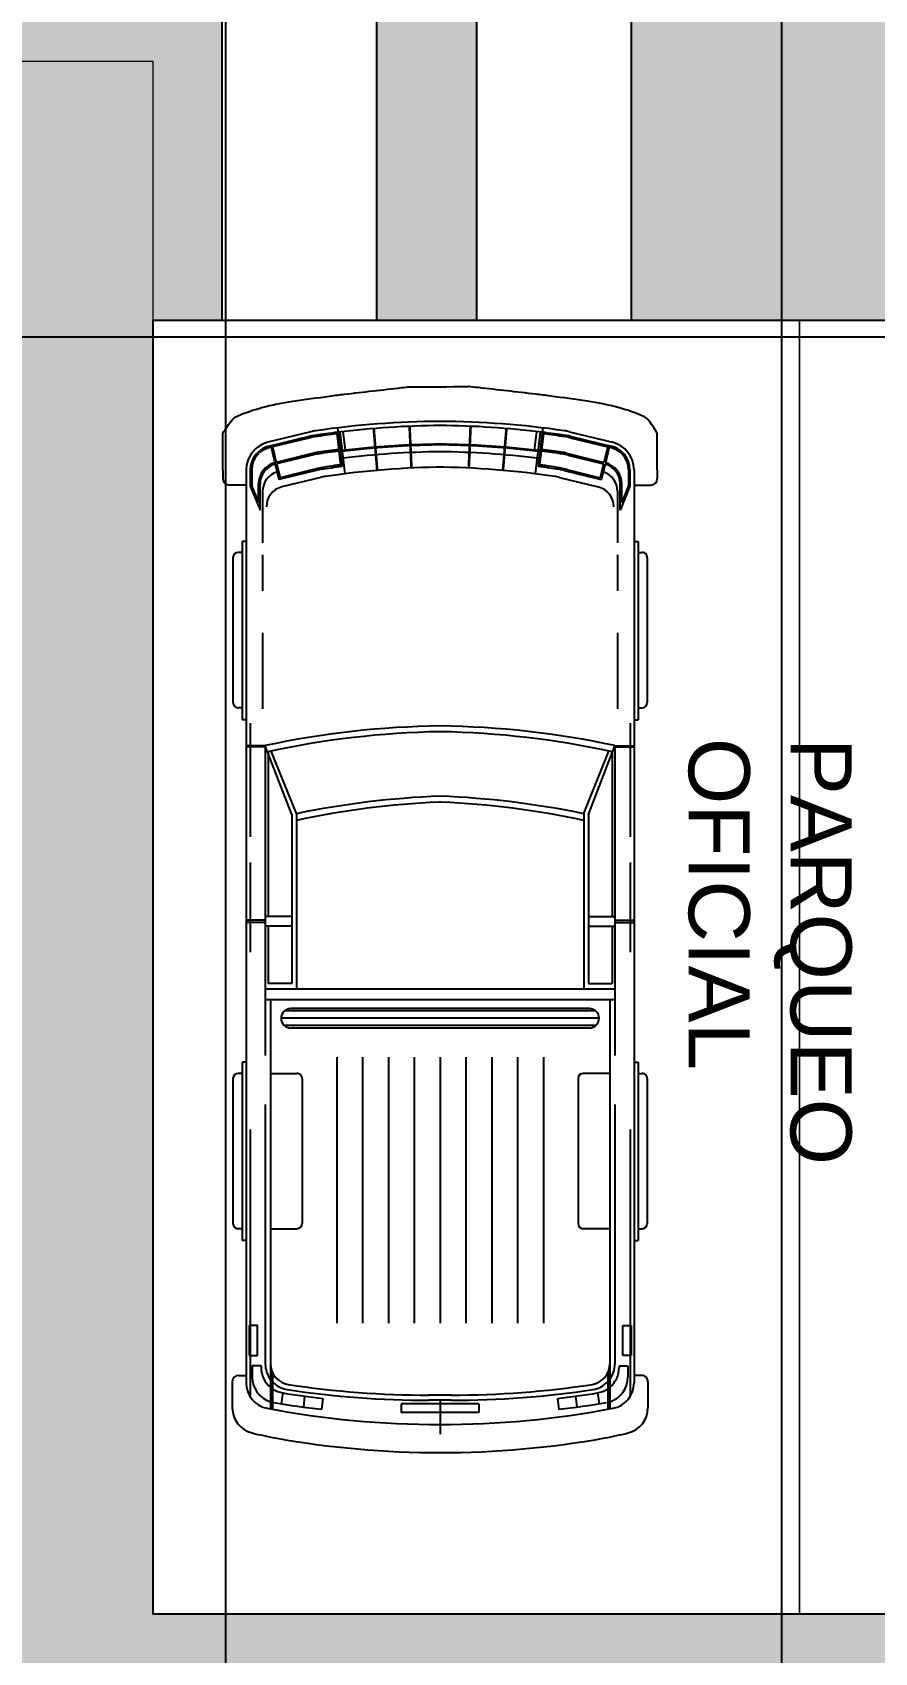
# Model space of a CAD drawing. Header units: inches. Extents: x -6 to 158, y 10 to 161.
# Drawn here: x 36.99 to 40.25, y 102.43 to 108.69 of the extents above; entities that cross this region are included whole.
import ezdxf

# ---------------------------------------------------------------- set-up
doc = ezdxf.new("R2010")
doc.units = ezdxf.units.IN
doc.header["$MEASUREMENT"] = 0
doc.linetypes.add('IMPORT-AI-Linetype-8', pattern=[7811.371918, 4882.107551, -976.421456, 976.421456, -976.421456])
for name, color, linetype in [('6', 6, 'Continuous'), ('AUTOS', 6, 'Continuous'), ('Distribucion', 6, 'Continuous'), ('HATCH ACERA QUIRIBI', 33, 'FENCELINE1'), ('HATCH ZONA VERDE QUIRIBI', 119, 'FENCELINE1'), ('ZUCA-EJES', 251, 'Continuous')]:
    doc.layers.add(name, color=color, linetype=linetype)
doc.layers.add('A-FLOR', color=5, linetype='Continuous', lineweight=9)
doc.layers.add('Sector terreno natural', color=7, linetype='Continuous', lineweight=13, true_color=0xa28c7c)
doc.styles.get("Standard").update_dxf_attribs({"font": 'arial.ttf'})
doc.linetypes.add('FENCELINE1', pattern='A,0.25,-0.1,[133,ltypeshp.shx,S=0.1,R=0,X=-0.1,Y=0],-0.1,1', length=1.45)

# ---------------------------------------------------------------- blocks, each defined once
blk = doc.blocks.new('Auto')
at = {"layer": 'AUTOS', "color": 251}
for p, q in [((1.6567, 0.749), (1.6567, 0.814)), ((1.7151, 0.839), (1.6817, 0.839)), ((-1.8085, 0.8027), (-1.9088, 0.8027)), ((-1.7835, 0.7777), (-1.7835, 0.749)), ((-0.5738, 0.7651), (-1.2629, 0.7651)), ((-1.2629, 0.749), (-1.2629, 0.7651)), ((-1.2168, 0.7651), (-1.2168, 0.7802)), ((-0.6368, 0.8002), (-1.1968, 0.8002)), ((-0.6168, 0.7651), (-0.6168, 0.7802)), ((-0.5738, 0.749), (-0.5738, 0.7651)), ((1.4392, 0.7651), (0.7501, 0.7651)), ((0.7501, 0.749), (0.7501, 0.7651)), ((0.7962, 0.7651), (0.7962, 0.7802)), ((1.3762, 0.8002), (0.8162, 0.8002)), ((1.3962, 0.7651), (1.3962, 0.7802)), ((1.4392, 0.749), (1.4392, 0.7651)), ((-0.8336, 0.734), (-1.8651, 0.734)), ((1.7151, 0.749), (-1.8124, 0.749)), ((-1.7469, 0.7255), (-1.7899, 0.7255)), ((-1.7469, 0.6915), (-1.7525, 0.6915)), ((-1.7469, 0.6915), (-1.7469, 0.7255)), ((-1.5903, 0.7378), (-1.7062, 0.7378)), ((-1.7062, 0.7378), (-1.7062, 0.7054)), ((-1.7062, 0.7054), (-1.5903, 0.7054)), ((-1.5903, 0.7054), (-1.5903, 0.7378)), ((0.1977, 0.734), (-0.1481, 0.734)), ((-0.033, 0.675), (-0.033, 0.749)), ((-0.0251, 0.675), (-0.0251, 0.749)), ((0.6458, 0.734), (0.2977, 0.734)), ((0.6458, 0.6753), (0.6458, 0.749)), ((0.6497, 0.6753), (0.6497, 0.749)), ((0.7362, 0.734), (0.6497, 0.734)), ((1.653, 0.7334), (1.5599, 0.6955)), ((1.5599, 0.6955), (1.6613, 0.6955)), ((1.6552, 0.728), (1.5896, 0.7013)), ((1.5896, 0.7013), (1.6613, 0.7013)), ((1.7151, 0.7334), (1.653, 0.7334)), ((1.7151, 0.7276), (1.653, 0.7276)), ((-1.7726, 0.6477), (-1.9143, 0.6477)), ((-0.3329, 0.655), (-1.913, 0.655)), ((-0.7371, 0.675), (-1.7392, 0.675)), ((-1.2168, 0.655), (-1.2168, 0.5527)), ((-0.6168, 0.655), (-0.6168, 0.5527)), ((0.6492, 0.675), (-0.5481, 0.675)), ((-0.3329, -0.6771), (-0.3329, 0.675)), ((-0.2908, -0.6771), (-0.2908, 0.675)), ((-0.0477, 0.6644), (-0.2696, 0.6644)), ((-0.2696, 0.5728), (-0.2696, 0.6644)), ((-0.0477, 0.5728), (-0.0477, 0.675)), ((-0.0103, 0.5728), (-0.0103, 0.675)), ((0.6261, 0.6644), (-0.0103, 0.6644)), ((0.3832, 0.5728), (0.6497, 0.6753)), ((0.387, 0.5548), (0.6287, 0.6522)), ((1.0851, 0.6854), (0.7918, 0.6854)), ((1.387, 0.6854), (1.2477, 0.6854)), ((1.6325, 0.6854), (1.4332, 0.6854)), ((1.8082, 0.6542), (1.6779, 0.6222)), ((1.7388, 0.6312), (1.685, 0.618)), ((1.7727, 0.4935), (1.7388, 0.6312)), ((1.804, 0.6472), (1.7445, 0.6326)), ((1.7501, 0.634), (1.7445, 0.6326)), ((1.7787, 0.4932), (1.7445, 0.6326)), ((1.7801, 0.4875), (1.7445, 0.6326)), ((1.8396, 0.5021), (1.804, 0.6472)), ((1.8447, 0.5059), (1.8082, 0.6542)), ((1.8628, 0.4988), (1.8219, 0.6652)), ((-1.8513, 0.6073), (-1.8931, 0.6141)), ((-0.4413, -0.5784), (-0.4413, 0.5763)), ((-0.4322, -0.6028), (-0.4322, 0.6007)), ((-0.4038, -0.6159), (-0.4038, 0.6138)), ((-0.3753, -0.6028), (-0.3753, 0.6007)), ((-0.3663, -0.5784), (-0.3663, 0.5763)), ((0.3832, 0.5728), (-0.2696, 0.5728)), ((1.6863, 0.4608), (1.6494, 0.6109)), ((1.7132, 0.4789), (1.6779, 0.6222)), ((1.7154, 0.4941), (1.685, 0.618)), ((-1.8635, 0.5228), (-1.9059, 0.5274)), ((-0.6368, 0.5327), (-1.1968, 0.5327)), ((0.387, 0.5548), (-0.2908, 0.5548)), ((-1.8723, 0.453), (-1.9147, 0.4576)), ((-0.5533, 0.399), (-1.582, 0.399)), ((1.8616, 0.3865), (1.7001, 0.3671)), ((1.8777, 0.3959), (1.7279, 0.3779)), ((1.7877, 0.3903), (1.7347, 0.3839)), ((1.8547, 0.3983), (1.7943, 0.3911)), ((1.7908, 0.3647), (1.8632, 0.3733)), ((-0.5533, 0.299), (-1.582, 0.299)), ((-0.5533, 0.199), (-1.582, 0.199)), ((-1.9273, -0.151), (-1.9273, 0.149)), ((-1.893, 0.149), (-1.9273, 0.149)), ((-1.893, -0.151), (-1.893, 0.149)), ((-0.5533, 0.099), (-1.582, 0.099)), ((-1.8796, -0.0443), (-1.8796, 0.0422)), ((-1.8596, -0.0443), (-1.8596, 0.0422)), ((-1.8796, -0.001), (-2.011, -0.001)), ((-0.5533, -0.001), (-1.582, -0.001)), ((-0.5533, -0.101), (-1.582, -0.101)), ((-1.893, -0.151), (-1.9273, -0.151)), ((-0.5533, -0.201), (-1.582, -0.201)), ((-0.5533, -0.301), (-1.582, -0.301)), ((1.8616, -0.3885), (1.7001, -0.3692)), ((1.7908, -0.3667), (1.8632, -0.3753)), ((-0.5533, -0.401), (-1.582, -0.401)), ((1.8777, -0.398), (1.7279, -0.38)), ((1.7877, -0.3923), (1.7347, -0.386)), ((1.8547, -0.4004), (1.7943, -0.3931)), ((-1.8723, -0.455), (-1.9147, -0.4597)), ((1.6863, -0.4629), (1.6494, -0.6129)), ((1.7132, -0.4809), (1.6779, -0.6243)), ((1.7154, -0.4962), (1.685, -0.62)), ((1.7727, -0.4956), (1.7388, -0.6333)), ((1.7801, -0.4895), (1.7445, -0.6346)), ((1.7787, -0.4953), (1.7445, -0.6346)), ((-1.8635, -0.5248), (-1.9059, -0.5294)), ((-1.2168, -0.6571), (-1.2168, -0.5547)), ((-0.6368, -0.5347), (-1.1968, -0.5347)), ((-0.6168, -0.6571), (-0.6168, -0.5547)), ((0.387, -0.5568), (-0.2908, -0.5568)), ((0.387, -0.5568), (0.6287, -0.6542)), ((1.8396, -0.5041), (1.804, -0.6493)), ((1.8447, -0.5079), (1.8082, -0.6563)), ((1.8628, -0.5009), (1.8219, -0.6673)), ((-1.8513, -0.6094), (-1.8931, -0.6161)), ((0.3832, -0.5748), (-0.2696, -0.5748)), ((-0.2696, -0.5748), (-0.2696, -0.6665)), ((-0.0477, -0.5748), (-0.0477, -0.6771)), ((-0.0103, -0.5748), (-0.0103, -0.6771)), ((0.3832, -0.5748), (0.6497, -0.6773)), ((1.7374, -0.6389), (1.6779, -0.6243)), ((1.7388, -0.6333), (1.685, -0.62)), ((-1.7726, -0.6498), (-1.9143, -0.6498)), ((-0.3329, -0.6571), (-1.913, -0.6571)), ((-0.7371, -0.6771), (-1.7392, -0.6771)), ((0.6492, -0.6771), (-0.5481, -0.6771)), ((-0.0477, -0.6665), (-0.2696, -0.6665)), ((-0.033, -0.6771), (-0.033, -0.751)), ((-0.0251, -0.6771), (-0.0251, -0.751)), ((0.6261, -0.6665), (-0.0103, -0.6665)), ((0.6458, -0.6773), (0.6458, -0.751)), ((0.6497, -0.6773), (0.6497, -0.751)), ((1.0851, -0.6875), (0.7918, -0.6875)), ((1.387, -0.6875), (1.2477, -0.6875)), ((1.6325, -0.6875), (1.4332, -0.6875)), ((1.8026, -0.6549), (1.7431, -0.6403)), ((1.7501, -0.636), (1.7445, -0.6346)), ((1.804, -0.6493), (1.7445, -0.6346)), ((-0.8336, -0.736), (-1.8651, -0.736)), ((1.7151, -0.751), (-1.8124, -0.751)), ((-1.7469, -0.7275), (-1.7899, -0.7275)), ((-1.7835, -0.7797), (-1.7835, -0.751)), ((-1.7469, -0.6935), (-1.7525, -0.6935)), ((-1.7469, -0.6935), (-1.7525, -0.6935)), ((-1.7469, -0.6935), (-1.7469, -0.7275)), ((-1.7062, -0.7075), (-1.5903, -0.7075)), ((-1.7062, -0.7398), (-1.7062, -0.7075)), ((-1.5903, -0.7398), (-1.7062, -0.7398)), ((-1.5903, -0.7075), (-1.5903, -0.7398)), ((-1.2629, -0.751), (-1.2629, -0.7672)), ((-0.5738, -0.751), (-0.5738, -0.7672)), ((0.1977, -0.736), (-0.1481, -0.736)), ((0.6458, -0.736), (0.2977, -0.736)), ((0.7362, -0.736), (0.6497, -0.736)), ((0.7501, -0.751), (0.7501, -0.7672)), ((1.4392, -0.751), (1.4392, -0.7672)), ((1.5599, -0.6976), (1.6613, -0.6976)), ((1.653, -0.7354), (1.5599, -0.6976)), ((1.6552, -0.73), (1.5896, -0.7034)), ((1.5896, -0.7034), (1.6613, -0.7034)), ((1.7151, -0.7296), (1.653, -0.7296)), ((1.7151, -0.7354), (1.653, -0.7354)), ((1.6567, -0.751), (1.6567, -0.816)), ((-1.8085, -0.8047), (-1.9088, -0.8047)), ((-0.5738, -0.7672), (-1.2629, -0.7672)), ((-1.2168, -0.7672), (-1.2168, -0.7823)), ((-0.6368, -0.8023), (-1.1968, -0.8023)), ((-0.6168, -0.7672), (-0.6168, -0.7823)), ((1.4392, -0.7672), (0.7501, -0.7672)), ((0.7962, -0.7672), (0.7962, -0.7823)), ((1.3762, -0.8023), (0.8162, -0.8023)), ((1.3962, -0.7672), (1.3962, -0.7823)), ((1.7151, -0.841), (1.6817, -0.841))]:
    blk.add_line(p, q, dxfattribs=at)
for points in [[(1.7151, 0.839), (1.8564, 0.839)], [(1.7151, -0.841), (1.8564, -0.841)]]:
    blk.add_lwpolyline(points, dxfattribs=at)
for points in [[(1.8564, 0.839, -0.042555), (1.9094, 0.8023, -0.119404), (1.9233, 0.7837, -0.036008), (1.9562, 0.6883, -0.029718), (1.9806, 0.5685, -0.000921), (2.0006, 0.4262, -0.004416), (2.0045, 0.3964, -0.001363), (2.0078, 0.3688, -0.000171), (2.0332, 0.1478, -0.00299), (2.0367, 0.1154, -0.001656)], [(1.8564, -0.841, 0.042555), (1.9094, -0.8043, 0.119404), (1.9233, -0.7857, 0.036008), (1.9562, -0.6903, 0.029718), (1.9806, -0.5706, 0.000921), (2.0006, -0.4282, 0.004416), (2.0045, -0.3985, 0.001363), (2.0078, -0.3708, 0.000171), (2.0332, -0.1499, 0.0037), (2.0375, -0.1097, 0.001656)]]:
    blk.add_lwpolyline(points, format="xyb", dxfattribs=at)
at = {"layer": 'AUTOS', "color": 251, "const_width": 0.01}
for points in [[(1.8143, -0.001, 0.028264), (1.7883, 0.3852, 0.028264)], [(1.7883, -0.3872, 0.028264), (1.8143, -0.001, 0.028264)]]:
    blk.add_lwpolyline(points, format="xyb", dxfattribs=at)
for points in [[(1.7134, 0.2421), (1.8751, 0.2557)], [(1.7223, 0.1098), (1.8838, 0.117)], [(1.7223, -0.1119), (1.8838, -0.119)], [(1.7134, -0.2441), (1.8751, -0.2577)]]:
    blk.add_lwpolyline(points, dxfattribs=at)
at = {"layer": 'AUTOS', "color": 251}
for centre, radius, start, end in [((1.6817, 0.814), 0.025, 90, 180), ((-1.9088, 0.7027), 0.1, 90, 166.563), ((-1.8085, 0.7777), 0.025, 0, 90), ((-1.1968, 0.7802), 0.02, 90, 180), ((-0.6368, 0.7802), 0.02, 0, 90), ((0.8162, 0.7802), 0.02, 90, 180), ((1.3762, 0.7802), 0.02, 0, 90), ((-0.102, 0.271), 1.9577, 166.563, 169.24607), ((-1.8124, 0.649), 0.1, 90, 169.28981), ((-1.7899, 0.6255), 0.1, 90, 162.79077), ((-1.7525, 0.5915), 0.1, 90, 140.51607), ((1.6613, 0.6168), 0.0845, 14.68841, 90), ((1.6613, 0.6168), 0.0787, 14.75374, 90), ((1.7151, 0.639), 0.11, 13.80182, 90), ((1.7151, 0.639), 0.0944, 9.29869, 90), ((1.7151, 0.639), 0.0886, 9.29869, 90), ((1.4916, 0.0035), 3.5734, 169.79945, 180.07213), ((1.6005, 0.0035), 3.5734, 169.28981, 180.07213), ((1.635, 0.0467), 3.5734, 170.40855, 173.39693), ((-1.7899, 0.6255), 0.1, 167.13098, 170.40855), ((-1.7525, 0.5915), 0.1, 145.75569, 170.97688), ((-1.7392, 0.575), 0.1, 133.37611, 171.25093), ((-1.7392, 0.575), 0.08, 90, 171.25093), ((-1.7392, 0.575), 0.1, 90, 126.8699), ((-2.709, -0.0625), 3.4133, 1.06364, 12.29657), ((-2.6873, -0.042), 3.4133, 0.68856, 12.1293), ((1.573, 0.5921), 0.0787, 13.80182, 90), ((1.6325, 0.6067), 0.0787, 16.87886, 90), ((1.6938, 0.0467), 3.5734, 171.25093, 180.07213), ((1.6779, 0.0467), 3.5734, 170.97688, 173.47143), ((1.6938, 0.0467), 3.5534, 171.25093, 180.07213), ((-0.4038, 0.5763), 0.0375, 90, 180), ((-0.4038, 0.5763), 0.0375, 0, 90), ((-1.1968, 0.5527), 0.02, 180, 270), ((-0.6368, 0.5527), 0.02, 270, 0), ((-2.9779, -0.1542), 3.4133, 2.64934, 11.98675), ((-2.9562, -0.1337), 3.4133, 2.22749, 11.63586), ((1.6454, 0.4544), 0.2, 8.357, 13.80182), ((1.6504, 0.4582), 0.2, 8.357, 13.80182), ((1.4921, 0.4131), 0.2, 8.357, 13.80182), ((-1.7002, -0.0558), 3.4265, 0.67226, 8.357), ((1.5189, 0.4312), 0.2, 8.357, 13.80182), ((0.9385, 0.3033), 0.8, 7.46066, 13.80182), ((-1.6733, -0.0377), 3.4265, 6.96796, 8.357), ((1.5784, 0.4458), 0.2, 8.357, 13.80182), ((-1.6138, -0.0231), 3.4265, 6.92971, 8.357), ((1.5859, 0.4398), 0.2, 8.357, 13.80182), ((-1.6064, -0.0292), 3.4265, 7.04481, 8.357), ((-1.5469, -0.0145), 3.4265, 6.92066, 8.357), ((-1.5418, -0.0108), 3.4265, 6.78224, 8.357), ((1.6685, 0.4511), 0.2, 8.357, 13.80182), ((-1.5237, -0.0178), 3.4265, 0.27371, 8.357), ((-1.6658, -0.0377), 3.4265, 7.06885, 7.46066), ((-1.5396, -0.0291), 3.4265, 0.4694, 7.09068), ((-1.6407, -0.0412), 3.4265, 0.67226, 6.96653), ((17.7431, 0.0572), 15.7065, 179.78764, 180.60897), ((0.3319, -0.001), 0.1, 357.35066, 2.64934), ((0.6037, -0.001), 0.1, 358.93636, 1.06364), ((-1.7002, 0.0538), 3.4265, 351.643, 359.32774), ((-1.7002, 0.0538), 3.4265, 359.08324, 359.32774), ((1.4916, -0.0055), 3.5734, 179.92787, 190.20055), ((1.6005, -0.0055), 3.5734, 179.92787, 190.71019), ((1.6938, -0.0488), 3.5734, 179.92787, 188.74907), ((1.6938, -0.0488), 3.5534, 179.92787, 188.74907), ((-2.9779, 0.1521), 3.4133, 348.01325, 357.35066), ((-2.9562, 0.1316), 3.4133, 348.36414, 357.77251), ((-2.709, 0.0605), 3.4133, 347.70343, 358.93636), ((-2.6873, 0.04), 3.4133, 347.8707, 359.31144), ((-1.7002, -0.0558), 3.4265, 0.67226, 0.91676), ((-1.6407, 0.0392), 3.4265, 353.03347, 359.32774), ((-1.5396, 0.0271), 3.4265, 352.90932, 359.5306), ((-1.5237, 0.0158), 3.4265, 351.643, 359.72629), ((-1.5237, 0.0158), 3.4265, 359.7191, 359.72629), ((-1.5237, -0.0178), 3.4265, 0.27371, 0.2809), ((0.9385, -0.3053), 0.8, 346.19818, 352.53934), ((-1.6733, 0.0357), 3.4265, 351.643, 353.03204), ((-1.6658, 0.0357), 3.4265, 352.53934, 352.93115), ((-1.6138, 0.0211), 3.4265, 351.643, 353.07029), ((-1.6064, 0.0271), 3.4265, 351.643, 352.95519), ((-1.5469, 0.0125), 3.4265, 351.643, 353.07934), ((-1.5418, 0.0087), 3.4265, 351.643, 353.21776), ((1.635, -0.0488), 3.5734, 186.60307, 189.59145), ((1.6779, -0.0488), 3.5734, 186.52857, 189.02312), ((1.4921, -0.4151), 0.2, 346.19818, 351.643), ((1.5189, -0.4332), 0.2, 346.19818, 351.643), ((1.5784, -0.4479), 0.2, 346.19818, 351.643), ((1.5859, -0.4418), 0.2, 346.19818, 351.643), ((1.6454, -0.4564), 0.2, 346.19818, 351.643), ((1.6504, -0.4602), 0.2, 346.19818, 351.643), ((1.6685, -0.4532), 0.2, 346.19818, 351.643), ((-1.1968, -0.5547), 0.02, 90, 180), ((-0.6368, -0.5547), 0.02, 0, 90), ((-1.7525, -0.5935), 0.1, 189.02312, 214.24431), ((-1.7392, -0.5771), 0.1, 188.74907, 226.62389), ((-1.7392, -0.5771), 0.08, 188.74907, 270), ((-0.4038, -0.5784), 0.0375, 180, 270), ((-0.4038, -0.5784), 0.0375, 270, 0), ((1.573, -0.5941), 0.0787, 270, 346.19818), ((-0.102, -0.2731), 1.9577, 190.75393, 193.437), ((-1.8124, -0.651), 0.1, 190.71019, 270), ((-1.7899, -0.6275), 0.1, 197.20923, 270), ((-1.7525, -0.5935), 0.1, 219.48393, 270), ((-1.7392, -0.5771), 0.1, 233.1301, 270), ((1.6325, -0.6088), 0.0787, 270, 343.12114), ((1.6613, -0.6188), 0.0787, 270, 345.24626), ((1.6613, -0.6188), 0.0845, 270, 345.31159), ((1.7151, -0.641), 0.0886, 270, 350.70131), ((1.7151, -0.641), 0.0944, 270, 350.70131), ((1.7151, -0.641), 0.11, 270, 346.19818), ((-1.9088, -0.7047), 0.1, 193.437, 270), ((-1.8085, -0.7797), 0.025, 270, 0), ((-1.1968, -0.7823), 0.02, 180, 270), ((-0.6368, -0.7823), 0.02, 270, 0), ((0.8162, -0.7823), 0.02, 180, 270), ((1.3762, -0.7823), 0.02, 270, 0), ((1.6817, -0.816), 0.025, 180, 270)]:
    blk.add_arc(centre, radius, start, end, dxfattribs=at)

msp = doc.modelspace()

# ---------------------------------------------------------------- hatches: boundary and pattern name
at = {"layer": 'HATCH ACERA QUIRIBI', "linetype": 'ByBlock'}
h = msp.add_hatch(dxfattribs=at)
h.set_pattern_fill('AR-SAND', color=33, scale=0.005)
h.set_pattern_definition([(37.5, (-2717.0635, -1543.11324), (-0.008000156, 0.244706619), [0, -0.19304, 0, -0.2159, 0, -0.206375]), (7.5, (-2717.0635, -1543.11324), (0.22476164, 0.35841255), [0, -0.10414, 0, -0.17399, 0, -0.066675]), (327.5, (-2717.2197, -1543.11324), (0.395496185, 0.000718592), [0, -0.0635, 0, -0.2286, 0, -0.29845]), (317.5, (-2717.2197, -1543.11324), (0.381778226, 0.11146466), [0, -0.03175, 0, -0.14986, 0, -0.17145])])
h.paths.add_polyline_path([(20.0346, 112.3765), (20.7064, 97.4211), (20.7064, 84.3621), (20.7064, 67.7191), (26.7389, 69.4585), (35.0142, 71.8447), (44.88, 77.1027), (47.8682, 92.7059), (50.122, 111.7901)])
h.paths.add_polyline_path([(21.2908, 111.1518), (21.9064, 97.448), (21.9064, 84.3621), (21.9064, 69.314), (26.4064, 70.6115), (34.5609, 72.9628), (43.8093, 77.8919), (46.6816, 92.8893), (48.775, 110.6162)], flags=16)
h = msp.add_hatch(dxfattribs=at)
h.set_pattern_fill('AR-SAND', color=33, scale=0.005)
h.set_pattern_definition([(37.5, (-2956.6152, -1549.60437), (-0.008000156, 0.244706619), [0, -0.19304, 0, -0.2159, 0, -0.206375]), (7.5, (-2956.6152, -1549.60437), (0.224761642, 0.35841255), [0, -0.10414, 0, -0.17399, 0, -0.066675]), (327.5, (-2956.7714, -1549.60437), (0.395496185, 0.000718592), [0, -0.0635, 0, -0.2286, 0, -0.29845]), (317.5, (-2956.7714, -1549.60437), (0.381778226, 0.11146466), [0, -0.03175, 0, -0.14986, 0, -0.17145])])
h.paths.add_polyline_path([(25.0564, 79.3832), (24.0564, 79.3832), (24.0564, 108.5769), (37.4607, 108.5769), (37.4607, 102.5769), (45.9909, 102.5769), (43.8762, 87.8832), (40.9607, 87.8832), (40.9607, 78.3832), (34.9993, 78.3832), (32.9993, 73.0085), (27.9064, 71.54), (27.9064, 71.044), (26.4064, 70.6115), (26.4064, 71.5832), (21.9064, 71.5832), (21.9064, 73.0832), (28.0564, 73.0832), (31.3842, 74.0428), (32.9993, 78.3832), (28.0564, 78.3832), (28.0564, 79.3832), (36.3107, 79.3832), (36.3107, 78.6582), (36.4607, 78.6582), (36.4607, 79.3832), (39.9607, 79.3832), (39.9607, 88.8832), (43.0098, 88.8832), (44.8367, 101.5769), (36.4607, 101.5769), (36.4607, 107.5769), (25.0564, 107.5769)])
at = {"layer": 'HATCH ZONA VERDE QUIRIBI', "linetype": 'Continuous'}
h = msp.add_hatch(dxfattribs=at)
h.set_pattern_fill('GRASS', color=112, scale=0.005, style=0)
h.set_pattern_definition([(90, (-2717.0635, -1543.11324), (-0.0898025612, 0.0898025612), [0.0238125, -0.1557926224]), (45, (-2717.0635, -1543.11324), (-0.089802561, 0.089802561), [0.0238125, -0.1031875]), (135, (-2717.0635, -1543.11324), (-0.089802561, -0.089802561), [0.0238125, -0.1031875])])
h.paths.add_polyline_path([(26.2064, 71.3832), (26.2064, 70.762), (22.1064, 69.5798), (22.1064, 71.3832)])
h.paths.add_polyline_path([(38.3262, 110.6087), (38.7107, 110.6014), (38.7107, 110.8123), (38.3262, 110.8198)])
h.paths.add_polyline_path([(38.7107, 110.525), (38.3262, 110.5323), (38.3262, 107.5769), (38.7107, 107.5769)])
h.paths.add_polyline_path([(40.3882, 110.4932), (39.3109, 110.5136), (39.3109, 107.5769), (40.3882, 107.5769)])
h.paths.add_polyline_path([(39.3109, 110.5901), (40.3882, 110.5697), (40.3882, 110.7796), (39.3109, 110.8006)])
h.paths.add_polyline_path([(40.9885, 110.5583), (41.3719, 110.551), (41.3718, 110.7604), (40.9885, 110.7679)])
h.paths.add_polyline_path([(41.3719, 110.4746), (40.9885, 110.4818), (40.9885, 107.5769), (41.373, 107.5769)])
h.paths.add_polyline_path([(32.07, 77.5194), (32.07, 77.3194), (30.1271, 77.3194), (30.1271, 77.5194)])
h.paths.add_polyline_path([(32.9993, 78.3832), (28.0564, 78.3832), (28.0564, 73.0832), (31.3842, 74.0428)])
h.paths.add_polyline_path([(35.2114, 77.5194), (36.3227, 77.5194), (36.3227, 77.3194), (35.2114, 77.3194)])
h.paths.add_polyline_path([(35.8736, 77.3194), (35.8736, 77.1694), (35.6099, 77.1694), (35.6099, 77.3194)])
h.paths.add_polyline_path([(41.9719, 110.5396), (42.6141, 110.5275), (42.6126, 110.4511), (41.9719, 110.4632), (41.9732, 107.5769), (46.9607, 107.5769), (46.9607, 104.5668), (42.4607, 104.5668), (42.4607, 102.5769), (45.9909, 102.5769), (43.8762, 87.8832), (40.9607, 87.8832), (40.9607, 78.3832), (34.9993, 78.3832), (32.9993, 73.0085), (28.0564, 71.5832), (28.0564, 71.2434), (34.5042, 73.1026), (43.6755, 77.9906), (46.5332, 92.9123), (48.6066, 110.4694), (42.4606, 110.5892), (42.4606, 110.7392), (41.9718, 110.7487)])
h.paths.add_polyline_path([(28.9249, 111.0016), (28.9249, 108.5769), (37.4607, 108.5769), (37.4607, 107.5769), (37.7259, 107.5769), (37.7259, 110.8214), (38.2456, 110.8214), (37.4607, 110.8367), (37.4607, 110.6866), (31.0607, 110.8113), (31.0607, 110.9614), (25.0564, 111.0784), (25.0564, 110.9284), (21.4479, 110.9987), (22.0564, 97.4514), (22.0564, 79.3832), (22.7747, 79.3832), (22.6557, 79.4325), (22.6223, 79.5132), (22.6223, 80.2701), (22.7364, 80.3174), (23.9933, 80.3174), (24.0564, 80.1649), (24.0564, 108.5769), (27.3411, 108.5769), (27.3411, 111.0208), (27.9414, 111.0208), (27.9414, 108.5769), (28.3257, 108.5769), (28.3257, 111.0016)])
h.paths.add_polyline_path([(27.3411, 110.742), (27.3411, 110.8184), (25.2279, 110.8586), (25.2264, 110.7822)])
h.paths.add_polyline_path([(28.3257, 110.7232), (28.3257, 110.7997), (27.9414, 110.807), (27.9414, 110.7305)])
h.paths.add_polyline_path([(28.9249, 110.7883), (28.9249, 110.7118), (31.2126, 110.6683), (31.2141, 110.7447)])

# ---------------------------------------------------------------- linework, layer by layer
at = {"layer": '6', "color": 251}
for points in [[(37.7259, 110.5437), (37.7259, 107.5769), (38.3262, 107.5769), (38.3262, 110.5323)], [(38.7107, 110.525), (38.7107, 107.5769), (39.3109, 107.5769), (39.3106, 110.5136)], [(37.4607, 107.5769), (46.9607, 107.5769), (46.9607, 104.5668), (42.4607, 104.5668), (42.4607, 102.5769), (37.4607, 102.5769), (37.4607, 107.5769)]]:
    msp.add_lwpolyline(points, dxfattribs=at)
at = {"layer": 'A-FLOR', "color": 1}
for p, q in [((37.4607, 108.5769), (24.0564, 108.5769)), ((37.4607, 102.5769), (37.4607, 108.5769)), ((45.9909, 102.5769), (37.4607, 102.5769))]:
    msp.add_line(p, q, dxfattribs=at)
at = {"layer": 'Sector terreno natural'}
for points in [[(37.4607, 102.5769), (39.9607, 102.5769), (39.9607, 107.5769), (37.4607, 107.5769), (37.4607, 102.5769)], [(39.9607, 102.5769), (42.4607, 102.5769), (42.4607, 107.5769), (39.9607, 107.5769), (39.9607, 102.5769)]]:
    msp.add_lwpolyline(points, dxfattribs=at)
at = {"layer": 'ZUCA-EJES', "color": 253, "linetype": 'IMPORT-AI-Linetype-8', "ltscale": 0.01}
for p, q in [((37.741, 110.5434), (37.741, 76.4303)), ((39.891, 110.5026), (39.891, 76.4303)), ((50.3482, 107.5117), (25.0564, 107.5117))]:
    msp.add_line(p, q, dxfattribs=at)

# ---------------------------------------------------------------- block references
at = {"layer": 'Distribucion', "color": 1, "rotation": 89.99999999999997}
msp.add_blockref('Auto', (38.5695, 105.283), dxfattribs=at)

# ---------------------------------------------------------------- texts
at = {"layer": 'Sector terreno natural', "color": 2, "insert": (40.1621, 105.9629), "char_height": 0.236315, "attachment_point": 1, "rotation": 270}
msp.add_mtext_dynamic_manual_height_columns('{\\f@Arial Unicode MS|b0|i0|c0|p34;PARQUEO \\POFICIAL}', width=11.731436, gutter_width=5, heights=[0], dxfattribs=at)

doc.saveas('drawing.dxf')
